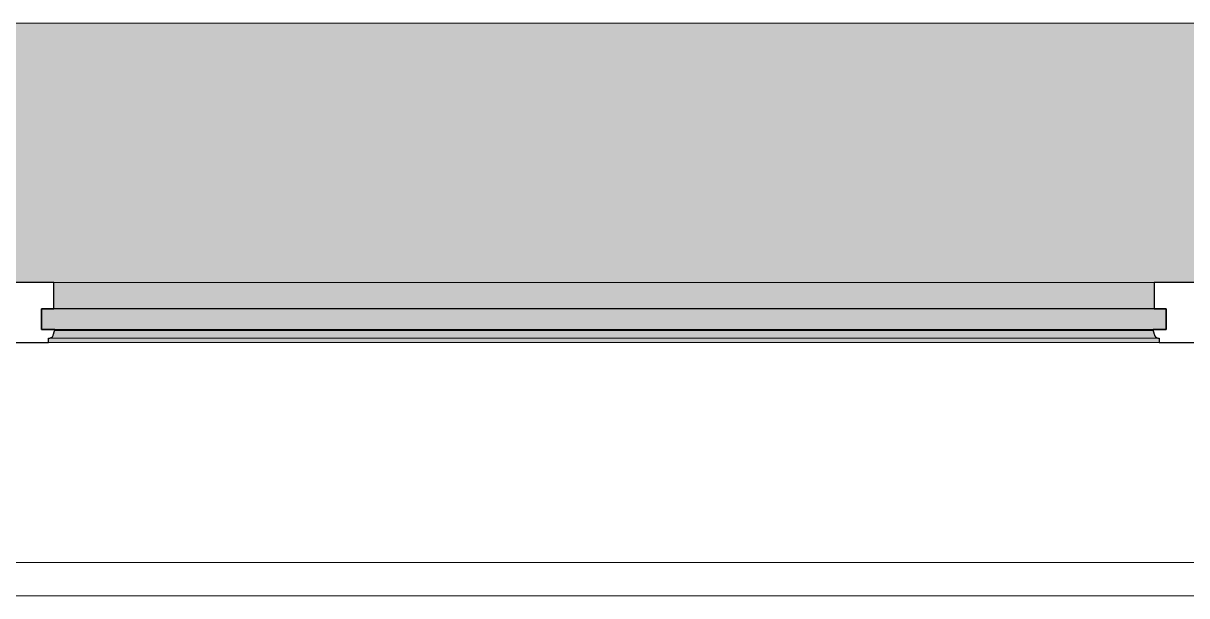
# Model space of a CAD drawing. Header units: millimetres. Extents: x 155920 to 295199, y -4084 to 97293.
# Drawn here: x 194689 to 196023, y 34207 to 34863 of the extents above; entities that cross this region are included whole.
import ezdxf

# ---------------------------------------------------------------- set-up
doc = ezdxf.new("R2010")
doc.units = ezdxf.units.MM
doc.header["$MEASUREMENT"] = 0
for name, color, linetype, lineweight in [('A-GLAZ', 7, 'CONTINUOUS', 9), ('I-FURN', 8, 'CONTINUOUS', 9), ('I-WALL', 7, 'CONTINUOUS', 9)]:
    doc.layers.add(name, color=color, linetype=linetype, lineweight=lineweight)

msp = doc.modelspace()

# ---------------------------------------------------------------- hatches: boundary and pattern name
at = {"layer": 'A-GLAZ'}
for points in [[(197440.8, 34561.5), (197440.8, 34703.3), (197442.8, 34703.3), (197442.8, 34863.2), (194658.8, 34863.2), (194658.8, 34703.3), (194660.8, 34703.3), (194660.8, 34561.5), (194663.2, 34561.5), (194663.2, 34566.2), (196046.5, 34566.2), (196046.5, 34561.5), (196055.2, 34561.5), (196055.2, 34566.2), (197438.5, 34566.2), (197438.5, 34561.5)], [(195912.1, 34536.2), (195985.6, 34536.2), (195985.6, 34566.2), (194724, 34566.2), (194724, 34536.2), (195613.1, 34536.2)], [(195999.6, 34512.3), (195999.6, 34536.2), (194710.1, 34536.2), (194710.1, 34512.3), (195912.1, 34512.3)], [(195985.8, 34507.2), (195984.4, 34511.2), (194725.3, 34511.2), (194724, 34507.2), (195985.6, 34507.2)], [(195984.4, 34511.2), (195984.4, 34512.3), (195912.1, 34511.2)], [(195989.9, 34497.3), (195991.6, 34497.3), (195991.6, 34502.3), (194718, 34502.3), (194718, 34497.3), (195985.8, 34497.3)], [(195990.1, 34502.3), (195986.7, 34504.6), (195985.4, 34507.2), (194723.8, 34507.2), (194722, 34503.6), (194721.8, 34502.3), (195987.8, 34502.3)]]:
    msp.add_hatch(color=256, dxfattribs=at).paths.add_polyline_path(points, flags=0)

# ---------------------------------------------------------------- linework, layer by layer
for p, q in [((197442.8, 34863.2), (194658.8, 34863.2)), ((195985.6, 34566.2), (194724, 34566.2)), ((195984.4, 34511.2), (194725.3, 34511.2)), ((194719.6, 34502.3), (194718, 34502.3)), ((194718, 34497.3), (195991.6, 34497.3)), ((195990.1, 34502.3), (194719.6, 34502.3)), ((195991.6, 34502.3), (195990.1, 34502.3))]:
    msp.add_line(p, q, dxfattribs=at)
at = {"layer": 'A-GLAZ', "lineweight": 30}
for p, q in [((194724, 34566.2), (194663.2, 34566.2)), ((194724, 34536.2), (194724, 34566.2)), ((196046.5, 34566.2), (195985.6, 34566.2)), ((195985.6, 34566.2), (195985.6, 34536.2)), ((195999.6, 34536.2), (194710.1, 34536.2)), ((194710.1, 34536.2), (194710.1, 34512.3)), ((194710.1, 34512.3), (194710.1, 34536.2)), ((194710.1, 34536.2), (194724, 34536.2)), ((195985.6, 34536.2), (195999.6, 34536.2)), ((195999.6, 34512.3), (195999.6, 34536.2)), ((195999.6, 34536.2), (195999.6, 34512.3)), ((194710.1, 34512.3), (195999.6, 34512.3)), ((194725.3, 34512.3), (194710.1, 34512.3)), ((194725.3, 34511.2), (194725.3, 34512.3)), ((195999.6, 34512.3), (195984.4, 34512.3)), ((195984.4, 34512.3), (195984.4, 34511.2)), ((194658.8, 34497.3), (194718, 34497.3)), ((194718, 34497.3), (194718, 34502.3)), ((194718, 34502.3), (194719.6, 34502.3)), ((195990.1, 34502.3), (195991.6, 34502.3)), ((195991.6, 34502.3), (195991.6, 34497.3)), ((195991.6, 34497.3), (196050.8, 34497.3))]:
    msp.add_line(p, q, dxfattribs=at)
for centre, radius, start, end in [((194731.2, 34506.8), 7.4, 143.4261, 176.5739), ((195978.5, 34506.8), 7.4, 3.4261, 36.5739), ((194718.5, 34507.6), 5.36, 281.9524, 356.5739), ((195991.2, 34507.6), 5.36, 183.4261, 258.0476)]:
    msp.add_arc(centre, radius, start, end, dxfattribs=at)
at = {"layer": 'A-GLAZ'}
for points in [[(194724.5, 34510), (194724.7, 34510.4), (194725, 34510.8), (194725.3, 34511.2)], [(195984.4, 34511.2), (195984.7, 34510.8), (195984.9, 34510.4), (195985.1, 34510)]]:
    msp.add_open_spline(points, degree=3, dxfattribs=at)
for points, knots in [([(194719.6, 34502.3), (194720, 34502.4), (194720.7, 34502.6), (194721.5, 34503.1), (194721.9, 34503.4), (194722, 34503.6)], [0, 0, 0, 0, 0.2, 0.3, 0.4, 0.4, 0.4, 0.4]), ([(194723, 34504.6), (194723.1, 34504.8), (194723.3, 34505.2), (194723.7, 34506.1), (194723.8, 34506.8), (194723.8, 34507.2)], [0.6, 0.6, 0.6, 0.6, 0.7, 0.8, 1, 1, 1, 1]), ([(195985.8, 34507.2), (195985.9, 34506.8), (195986, 34506.1), (195986.4, 34505.2), (195986.6, 34504.8), (195986.7, 34504.6)], [-1, -1, -1, -1, -0.8, -0.7, -0.6, -0.6, -0.6, -0.6]), ([(195987.6, 34503.6), (195987.8, 34503.4), (195988.2, 34503.1), (195989, 34502.6), (195989.6, 34502.4), (195990.1, 34502.3)], [-0.4, -0.4, -0.4, -0.4, -0.3, -0.2, 0, 0, 0, 0])]:
    msp.add_open_spline(points, degree=3, knots=knots, dxfattribs=at)
at = {"layer": 'I-FURN'}
msp.add_line((196233.4, 34207.3), (194633.4, 34207.3), dxfattribs=at)
at = {"layer": 'I-WALL'}
msp.add_line((197442.8, 34245.3), (194658.8, 34245.3), dxfattribs=at)

doc.saveas('drawing.dxf')
